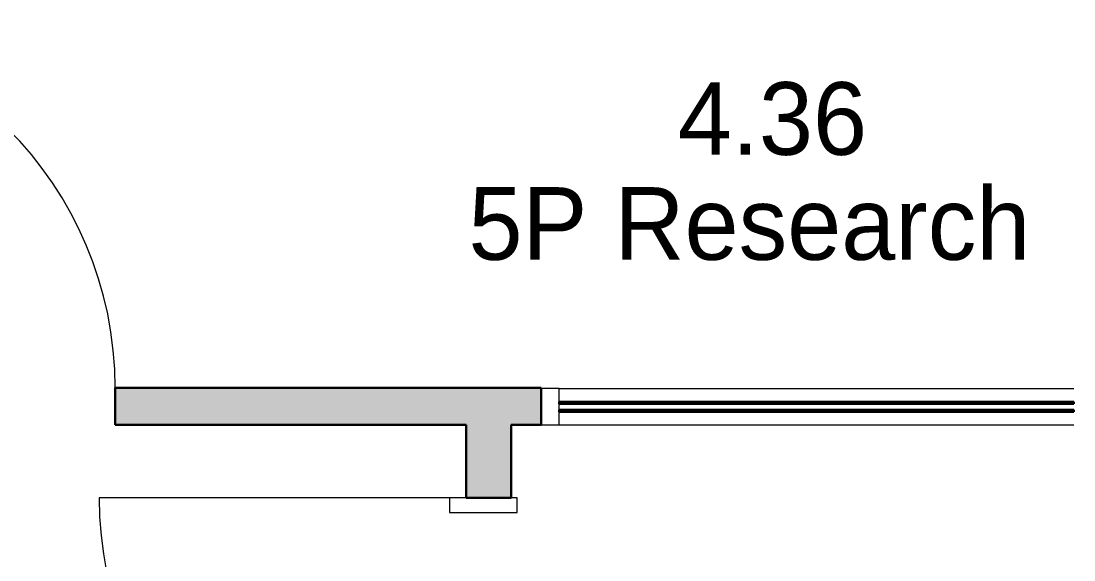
# Model space of a CAD drawing. Header units: millimetres. Extents: x 79795 to 317870, y -36033 to 97293.
# Drawn here: x 184454 to 187351, y 28036 to 29519 of the extents above; entities that cross this region are included whole.
import ezdxf

# ---------------------------------------------------------------- set-up
doc = ezdxf.new("R2010")
doc.units = ezdxf.units.MM
doc.header["$MEASUREMENT"] = 0
for name, color, linetype, lineweight in [('A-AREA-IDEN', 7, 'CONTINUOUS', 9), ('CSM-STL-XX-ZZ-M3-A-XXXX-00001_detached _19_04_21__rvt-1-Level 4$0$A-DOOR', 4, 'CONTINUOUS', 9), ('CSM-STL-XX-ZZ-M3-A-XXXX-00001_detached _19_04_21__rvt-1-Level 4$0$A-DOOR-FRAM', 31, 'CONTINUOUS', 18), ('CSM-STL-XX-ZZ-M3-A-XXXX-00001_detached _19_04_21__rvt-1-Level 4$0$A-GLAZ-CURT', 7, 'CONTINUOUS', 9), ('CSM-STL-XX-ZZ-M3-A-XXXX-00001_detached _19_04_21__rvt-1-Level 4$0$A-GLAZ-CWMG', 7, 'CONTINUOUS', 9), ('CSM-STL-XX-ZZ-M3-A-XXXX-00001_detached _19_04_21__rvt-1-Level 4$0$A-WALL', 7, 'CONTINUOUS', 9), ('CSM-STL-XX-ZZ-M3-A-XXXX-00001_detached _19_04_21__rvt-1-Level 4$0$A-WALL-PATT', 7, 'CONTINUOUS', 9), ('CSM-STL-XX-ZZ-M3-A-XXXX-00001_detached _19_04_21__rvt-1-Level 4$0$I-WALL', 7, 'CONTINUOUS', 9)]:
    doc.layers.add(name, color=color, linetype=linetype, lineweight=lineweight)
doc.styles.add('Century Gothic', font='GOTHIC.TTF', dxfattribs={"height": 200})

msp = doc.modelspace()

# ---------------------------------------------------------------- hatches: boundary and pattern name
at = {"layer": 'CSM-STL-XX-ZZ-M3-A-XXXX-00001_detached _19_04_21__rvt-1-Level 4$0$A-GLAZ-CURT'}
h = msp.add_hatch(color=256, dxfattribs=at)
h.paths.add_polyline_path([(186450.8, 28443.3), (186450.8, 28449.3), (185934.8, 28449.3), (185934.8, 28443.3)], flags=0)
h.paths.add_polyline_path([(186450.8, 28465.3), (186450.8, 28471.3), (185934.8, 28471.3), (185934.8, 28465.3)], flags=0)
h = msp.add_hatch(color=256, dxfattribs=at)
h.paths.add_polyline_path([(187350.8, 28443.3), (187350.8, 28449.3), (186450.8, 28449.3), (186450.8, 28443.3)], flags=0)
h.paths.add_polyline_path([(187350.8, 28465.3), (187350.8, 28471.3), (186450.8, 28471.3), (186450.8, 28465.3)], flags=0)
at = {"layer": 'CSM-STL-XX-ZZ-M3-A-XXXX-00001_detached _19_04_21__rvt-1-Level 4$0$A-WALL-PATT'}
h = msp.add_hatch(color=256, dxfattribs=at)
h.paths.add_polyline_path([(185678.8, 28407.3), (185800.8, 28407.3), (185800.8, 28509.3), (184712.8, 28509.3), (184712.8, 28407.3)], flags=0)
h.paths.add_polyline_path([(183432.8, 28407.3), (183702.8, 28407.3), (183702.8, 28509.3), (183432.8, 28509.3)], flags=0)
h = msp.add_hatch(color=256, dxfattribs=at)
h.paths.add_polyline_path([(201848.8, 28407.3), (201848.8, 28509.3), (201764.8, 28509.3), (201764.8, 28407.3), (201846.8, 28407.3)], flags=0)
h.paths.add_polyline_path([(198250.8, 28407.3), (198450.8, 28407.3), (198450.8, 28509.3), (198250.8, 28509.3)], flags=0)
h.paths.add_polyline_path([(195450.8, 28407.3), (195450.8, 28509.3), (195150.8, 28509.3), (195150.8, 28407.3)], flags=0)
h.paths.add_polyline_path([(192150.8, 28407.3), (192450.8, 28407.3), (192450.8, 28509.3), (192150.8, 28509.3)], flags=0)
h.paths.add_polyline_path([(189450.8, 28407.3), (189450.8, 28509.3), (189150.8, 28509.3), (189150.8, 28407.3)], flags=0)
h.paths.add_polyline_path([(185802.8, 28407.3), (185884.8, 28407.3), (185884.8, 28509.3), (185800.8, 28509.3), (185800.8, 28407.3)], flags=0)
h = msp.add_hatch(color=256, dxfattribs=at)
h.paths.add_polyline_path([(185678.8, 26807.3), (185800.8, 26807.3), (185800.8, 27196.3), (185678.8, 27196.3), (185678.8, 26907.3)], flags=0)
h.paths.add_polyline_path([(185678.8, 28206.3), (185800.8, 28206.3), (185800.8, 28407.3), (185678.8, 28407.3)], flags=0)

# ---------------------------------------------------------------- linework, layer by layer
at = {"layer": 'CSM-STL-XX-ZZ-M3-A-XXXX-00001_detached _19_04_21__rvt-1-Level 4$0$A-DOOR'}
msp.add_line((185678.8, 28206.3), (184668.8, 28206.3), dxfattribs=at)
for centre, start, end in [((183702.8, 28509.3), 0, 90), ((185678.8, 28206.3), 180, 270)]:
    msp.add_arc(centre, 1010, start, end, dxfattribs=at)
at = {"layer": 'CSM-STL-XX-ZZ-M3-A-XXXX-00001_detached _19_04_21__rvt-1-Level 4$0$A-DOOR-FRAM', "lineweight": 20}
for p, q in [((185678.8, 28206.3), (185632.8, 28206.3)), ((185632.8, 28206.3), (185632.8, 28166.3)), ((185818.8, 28206.3), (185800.8, 28206.3)), ((185818.8, 28166.3), (185818.8, 28206.3)), ((185632.8, 28166.3), (185818.8, 28166.3))]:
    msp.add_line(p, q, dxfattribs=at)
at = {"layer": 'CSM-STL-XX-ZZ-M3-A-XXXX-00001_detached _19_04_21__rvt-1-Level 4$0$A-GLAZ-CURT', "lineweight": 30}
for p, q in [((186450.8, 28471.3), (185934.8, 28471.3)), ((185934.8, 28471.3), (185934.8, 28465.3)), ((185934.8, 28465.3), (186450.8, 28465.3)), ((186450.8, 28449.3), (185934.8, 28449.3)), ((185934.8, 28449.3), (185934.8, 28443.3)), ((187350.8, 28471.3), (186450.8, 28471.3)), ((186450.8, 28471.3), (186450.8, 28465.3)), ((186450.8, 28465.3), (186450.8, 28471.3)), ((186450.8, 28465.3), (187350.8, 28465.3)), ((187350.8, 28449.3), (186450.8, 28449.3)), ((186450.8, 28449.3), (186450.8, 28443.3)), ((186450.8, 28443.3), (186450.8, 28449.3)), ((187350.8, 28465.3), (187350.8, 28471.3)), ((187350.8, 28443.3), (187350.8, 28449.3)), ((185934.8, 28443.3), (186450.8, 28443.3)), ((186450.8, 28443.3), (187350.8, 28443.3))]:
    msp.add_line(p, q, dxfattribs=at)
at = {"layer": 'CSM-STL-XX-ZZ-M3-A-XXXX-00001_detached _19_04_21__rvt-1-Level 4$0$A-GLAZ-CWMG', "lineweight": 20, "extrusion": (0, 0, -1)}
for p, q in [((185934.8, 28507.3), (185884.8, 28507.3)), ((185884.8, 28507.3), (185884.8, 28407.3)), ((185934.8, 28407.3), (185934.8, 28507.3)), ((185884.8, 28407.3), (185934.8, 28407.3))]:
    msp.add_line(p, q, dxfattribs=at)
at = {"layer": 'CSM-STL-XX-ZZ-M3-A-XXXX-00001_detached _19_04_21__rvt-1-Level 4$0$A-GLAZ-CWMG'}
for p, q in [((185934.8, 28507.3), (186450.8, 28507.3)), ((186450.8, 28507.3), (187350.8, 28507.3)), ((185934.8, 28407.3), (186450.8, 28407.3)), ((186450.8, 28407.3), (187350.8, 28407.3))]:
    msp.add_line(p, q, dxfattribs=at)
at = {"layer": 'CSM-STL-XX-ZZ-M3-A-XXXX-00001_detached _19_04_21__rvt-1-Level 4$0$A-WALL', "lineweight": 30}
for p, q in [((185678.8, 28407.3), (185678.8, 28206.3)), ((185678.8, 28206.3), (185800.8, 28206.3))]:
    msp.add_line(p, q, dxfattribs=at)
at = {"layer": 'CSM-STL-XX-ZZ-M3-A-XXXX-00001_detached _19_04_21__rvt-1-Level 4$0$I-WALL', "lineweight": 30}
for p, q in [((185800.8, 28509.3), (184712.8, 28509.3)), ((184712.8, 28509.3), (184712.8, 28407.3)), ((185884.8, 28509.3), (185800.8, 28509.3)), ((185884.8, 28407.3), (185884.8, 28509.3)), ((184712.8, 28407.3), (185678.8, 28407.3)), ((185802.8, 28407.3), (185884.8, 28407.3)), ((185802.8, 28206.3), (185802.8, 28407.3)), ((185800.8, 28206.3), (185802.8, 28206.3))]:
    msp.add_line(p, q, dxfattribs=at)

# ---------------------------------------------------------------- texts
at = {"layer": 'A-AREA-IDEN', "style": 'Century Gothic'}
for s, p in [('4.36', (186261.1, 29151)), ('5P Research', (185684.9, 28862))]:
    msp.add_text(s, height=200, dxfattribs=at).set_placement(p)

doc.saveas('drawing.dxf')
